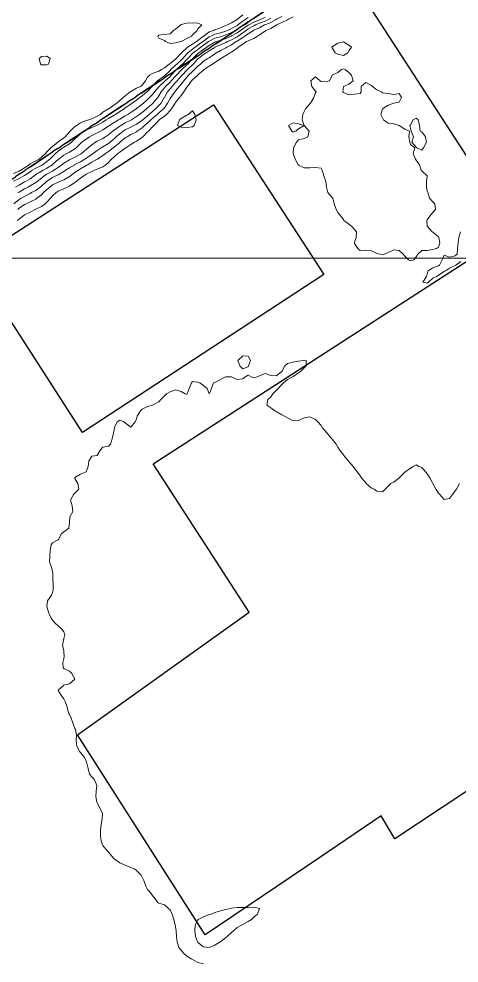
# Model space of a CAD drawing. Header units: centimetres. Extents: x 0 to 642158, y -847 to 649707.
# Drawn here: x 617477.2 to 617516.6, y 620724.4 to 620808.8 of the extents above; entities that cross this region are included whole.
import ezdxf

# ---------------------------------------------------------------- set-up
doc = ezdxf.new("R2010")
doc.units = ezdxf.units.CM
doc.header["$MEASUREMENT"] = 0
doc.linetypes.add('CENTERX2', pattern=[4, 2.5, -0.5, 0.5, -0.5])
doc.layers.add('MEV_grille', color=254, linetype='Continuous', lineweight=9)
doc.layers.add('WAL_topographie 0.5', color=253, linetype='Continuous', lineweight=20)
doc.layers.add('SPW_batiments', color=7, linetype='Continuous')
doc.layers.add('SPW_parcellaire cadastral', color=7, linetype='CENTERX2', lineweight=25, true_color=0xff0542)

# ---------------------------------------------------------------- blocks, each defined once
blk = doc.blocks.new('*U114')
at = {"layer": 'MEV_grille', "transparency": 33554687}
blk.add_lwpolyline([(-1338.461, 0), (1338.461, 0)], dxfattribs=at)
blk = doc.blocks.new('*U115')
at = {"layer": 'MEV_grille', "color": 0, "linetype": 'ByBlock', "lineweight": -2, "transparency": 16777216}
blk.add_blockref('*U114', (0, -1600), dxfattribs=at)

msp = doc.modelspace()

# ---------------------------------------------------------------- linework, layer by layer
at = {"layer": 'SPW_batiments'}
for points in [[(617554.225, 620816.108), (617519.428, 620793.204), (617508.526, 620810.003), (617543.573, 620832.757), (617554.225, 620816.108)], [(617504.512, 620785.92), (617482.913, 620771.8), (617473.029, 620787.149), (617494.627, 620801.101), (617504.512, 620785.92)], [(617544.829, 620781.274), (617552.311, 620786.041), (617556.728, 620788.809), (617564.046, 620777.243), (617552.197, 620769.641), (617562.399, 620754.393), (617525.718, 620730.922), (617524.34, 620733.108), (617521.934, 620736.922), (617519.317, 620741.072), (617510.851, 620735.471), (617509.634, 620737.521), (617504.135, 620733.803), (617493.886, 620726.902), (617482.484, 620744.783), (617497.815, 620755.752), (617489.248, 620769.001), (617533.96, 620797.873), (617544.829, 620781.274)]]:
    msp.add_lwpolyline(points, dxfattribs=at)
at = {"layer": 'SPW_parcellaire cadastral'}
for points in [[(617445.143, 620944.903), (617450.229, 620932.944), (617453.012, 620927.377), (617460.44, 620932.438), (617479.493, 620945.43), (617546.487, 620840.855), (617454.845, 620780.014), (617404.956, 620754.186)], [(617404.956, 620754.186), (617454.845, 620780.014), (617546.487, 620840.855), (617597.653, 620762.022), (617447.371, 620685.97), (617443.362, 620692.406), (617418.115, 620733.491), (617404.956, 620754.186)]]:
    msp.add_lwpolyline(points, dxfattribs=at)
at = {"layer": 'WAL_topographie 0.5'}
for points in [[(617497.25, 620809.148), (617496.795, 620808.75), (617496.75, 620808.721), (617496.25, 620808.44), (617495.903, 620808.25), (617495.75, 620808.194), (617495.25, 620807.995), (617494.75, 620807.791), (617494.668, 620807.75), (617494.25, 620807.623), (617493.763, 620807.25), (617493.75, 620807.24), (617493.25, 620806.848), (617493.123, 620806.75), (617492.75, 620806.527), (617492.312, 620806.25), (617492.25, 620806.206), (617491.783, 620805.75), (617491.75, 620805.709), (617491.314, 620805.25), (617491.25, 620805.194), (617490.75, 620804.8), (617490.678, 620804.75), (617490.25, 620804.408), (617489.978, 620804.25), (617489.75, 620804.122), (617489.25, 620803.927), (617488.922, 620803.75), (617488.75, 620803.566), (617488.553, 620803.25), (617488.25, 620802.864), (617488.112, 620802.75), (617487.75, 620802.586), (617487.25, 620802.291), (617487.197, 620802.25), (617486.75, 620801.919), (617486.569, 620801.75), (617486.25, 620801.479), (617486, 620801.25), (617485.75, 620801.087), (617485.291, 620800.75), (617485.25, 620800.728), (617484.75, 620800.433), (617484.535, 620800.25), (617484.25, 620800.082), (617483.75, 620799.841), (617483.49, 620799.75), (617483.25, 620799.691), (617482.75, 620799.482), (617482.398, 620799.25), (617482.25, 620799.154), (617481.821, 620798.75), (617481.75, 620798.673), (617481.37, 620798.25), (617481.25, 620798.159), (617480.75, 620797.782), (617480.714, 620797.75), (617480.25, 620797.386), (617480.108, 620797.25), (617479.75, 620796.888), (617479.617, 620796.75), (617479.25, 620796.413), (617479.054, 620796.25), (617478.75, 620796.088), (617478.25, 620795.81), (617478.168, 620795.75), (617477.75, 620795.477), (617477.415, 620795.25), (617477.25, 620795.169), (617476.75, 620794.962)], [(617497.75, 620808.911), (617497.536, 620808.75), (617497.25, 620808.58), (617496.811, 620808.25), (617496.75, 620808.207), (617496.25, 620807.938), (617495.875, 620807.75), (617495.75, 620807.699), (617495.25, 620807.529), (617494.75, 620807.404), (617494.398, 620807.25), (617494.25, 620807.183), (617493.75, 620806.799), (617493.692, 620806.75), (617493.25, 620806.426), (617492.992, 620806.25), (617492.75, 620806.083), (617492.329, 620805.75), (617492.25, 620805.665), (617491.896, 620805.25), (617491.75, 620805.101), (617491.36, 620804.75), (617491.25, 620804.649), (617490.83, 620804.25), (617490.75, 620804.164), (617490.316, 620803.75), (617490.25, 620803.689), (617489.75, 620803.335), (617489.639, 620803.25), (617489.25, 620802.863), (617489.154, 620802.75), (617488.75, 620802.301), (617488.69, 620802.25), (617488.25, 620801.89), (617488.049, 620801.75), (617487.75, 620801.524), (617487.374, 620801.25), (617487.25, 620801.168), (617486.75, 620800.831), (617486.642, 620800.75), (617486.25, 620800.497), (617485.868, 620800.25), (617485.75, 620800.18), (617485.25, 620799.889), (617485.039, 620799.75), (617484.75, 620799.561), (617484.25, 620799.276), (617484.19, 620799.25), (617483.75, 620799.068), (617483.25, 620798.832), (617483.116, 620798.75), (617482.75, 620798.507), (617482.457, 620798.25), (617482.25, 620798.055), (617481.928, 620797.75), (617481.75, 620797.609), (617481.25, 620797.314), (617481.157, 620797.25), (617480.75, 620796.96), (617480.523, 620796.75), (617480.25, 620796.489), (617480.009, 620796.25), (617479.75, 620796.034), (617479.355, 620795.75), (617479.25, 620795.69), (617478.75, 620795.447), (617478.433, 620795.25), (617478.25, 620795.122), (617477.75, 620794.783), (617477.689, 620794.75), (617477.25, 620794.526), (617476.75, 620794.273)], [(617499.75, 620808.837), (617499.572, 620808.75), (617499.25, 620808.591), (617498.75, 620808.392), (617498.401, 620808.25), (617498.25, 620808.168), (617497.75, 620807.883), (617497.553, 620807.75), (617497.25, 620807.526), (617496.831, 620807.25), (617496.75, 620807.194), (617496.25, 620806.909), (617495.89, 620806.75), (617495.75, 620806.673), (617495.25, 620806.459), (617494.77, 620806.25), (617494.75, 620806.239), (617494.25, 620805.919), (617493.979, 620805.75), (617493.75, 620805.594), (617493.304, 620805.25), (617493.25, 620805.203), (617492.831, 620804.75), (617492.75, 620804.67), (617492.311, 620804.25), (617492.25, 620804.191), (617491.831, 620803.75), (617491.75, 620803.656), (617491.393, 620803.25), (617491.25, 620803.083), (617490.941, 620802.75), (617490.75, 620802.524), (617490.529, 620802.25), (617490.25, 620801.77), (617490.238, 620801.75), (617489.944, 620801.25), (617489.75, 620801.027), (617489.462, 620800.75), (617489.25, 620800.568), (617488.896, 620800.25), (617488.75, 620800.117), (617488.308, 620799.75), (617488.25, 620799.702), (617487.75, 620799.363), (617487.527, 620799.25), (617487.25, 620799.116), (617486.75, 620798.875), (617486.552, 620798.75), (617486.25, 620798.518), (617485.944, 620798.25), (617485.75, 620798.064), (617485.397, 620797.75), (617485.25, 620797.636), (617484.75, 620797.333), (617484.608, 620797.25), (617484.25, 620797.025), (617483.874, 620796.75), (617483.75, 620796.671), (617483.25, 620796.334), (617483.129, 620796.25), (617482.75, 620796.015), (617482.25, 620795.754), (617482.242, 620795.75), (617481.75, 620795.477), (617481.408, 620795.25), (617481.25, 620795.145), (617480.75, 620794.853), (617480.534, 620794.75), (617480.25, 620794.615), (617479.75, 620794.286), (617479.706, 620794.25), (617479.25, 620793.832), (617479.148, 620793.75), (617478.75, 620793.449), (617478.379, 620793.25), (617478.25, 620793.176), (617477.75, 620792.912), (617477.447, 620792.75), (617477.25, 620792.635), (617476.777, 620792.25)], [(617498.25, 620808.798), (617498.166, 620808.75), (617497.75, 620808.542), (617497.309, 620808.25), (617497.25, 620808.209), (617496.75, 620807.855), (617496.572, 620807.75), (617496.25, 620807.58), (617495.75, 620807.365), (617495.434, 620807.25), (617495.25, 620807.185), (617494.75, 620807.05), (617494.25, 620806.802), (617494.184, 620806.75), (617493.75, 620806.428), (617493.512, 620806.25), (617493.25, 620806.057), (617492.823, 620805.75), (617492.75, 620805.683), (617492.345, 620805.25), (617492.25, 620805.146), (617491.86, 620804.75), (617491.75, 620804.647), (617491.322, 620804.25), (617491.25, 620804.172), (617490.854, 620803.75), (617490.75, 620803.641), (617490.328, 620803.25), (617490.25, 620803.174), (617489.779, 620802.75), (617489.75, 620802.713), (617489.373, 620802.25), (617489.25, 620802.086), (617488.93, 620801.75), (617488.75, 620801.574), (617488.374, 620801.25), (617488.25, 620801.149), (617487.75, 620800.773), (617487.716, 620800.75), (617487.25, 620800.426), (617486.974, 620800.25), (617486.75, 620800.116), (617486.25, 620799.813), (617486.144, 620799.75), (617485.75, 620799.515), (617485.331, 620799.25), (617485.25, 620799.193), (617484.75, 620798.856), (617484.534, 620798.75), (617484.25, 620798.61), (617483.75, 620798.363), (617483.559, 620798.25), (617483.25, 620798.037), (617482.876, 620797.75), (617482.75, 620797.635), (617482.355, 620797.25), (617482.25, 620797.167), (617481.75, 620796.874), (617481.525, 620796.75), (617481.25, 620796.599), (617480.812, 620796.25), (617480.75, 620796.2), (617480.25, 620795.765), (617480.232, 620795.75), (617479.75, 620795.44), (617479.408, 620795.25), (617479.25, 620795.158), (617478.75, 620794.857), (617478.599, 620794.75), (617478.25, 620794.49), (617477.831, 620794.25), (617477.75, 620794.206), (617477.25, 620793.928), (617476.93, 620793.75)], [(617501.75, 620808.969), (617501.341, 620808.75), (617501.25, 620808.701), (617500.75, 620808.457), (617500.282, 620808.25), (617500.25, 620808.23), (617499.75, 620807.939), (617499.325, 620807.75), (617499.25, 620807.701), (617498.75, 620807.358), (617498.566, 620807.25), (617498.25, 620807.041), (617497.75, 620806.828), (617497.602, 620806.75), (617497.25, 620806.532), (617496.853, 620806.25), (617496.75, 620806.163), (617496.25, 620805.82), (617496.12, 620805.75), (617495.75, 620805.504), (617495.297, 620805.25), (617495.25, 620805.219), (617494.75, 620804.873), (617494.551, 620804.75), (617494.25, 620804.554), (617493.814, 620804.25), (617493.75, 620804.199), (617493.25, 620803.771), (617493.226, 620803.75), (617492.75, 620803.323), (617492.681, 620803.25), (617492.3, 620802.75), (617492.25, 620802.675), (617491.988, 620802.25), (617491.75, 620801.929), (617491.61, 620801.75), (617491.25, 620801.32), (617491.206, 620801.25), (617490.879, 620800.75), (617490.75, 620800.6), (617490.421, 620800.25), (617490.25, 620800.101), (617489.788, 620799.75), (617489.75, 620799.714), (617489.295, 620799.25), (617489.25, 620799.195), (617488.826, 620798.75), (617488.75, 620798.671), (617488.313, 620798.25), (617488.25, 620798.191), (617487.75, 620797.84), (617487.586, 620797.75), (617487.25, 620797.54), (617486.796, 620797.25), (617486.75, 620797.217), (617486.25, 620796.862), (617486.097, 620796.75), (617485.75, 620796.446), (617485.528, 620796.25), (617485.25, 620795.957), (617485.002, 620795.75), (617484.75, 620795.557), (617484.25, 620795.342), (617483.997, 620795.25), (617483.75, 620795.152), (617483.25, 620794.887), (617483.035, 620794.75), (617482.75, 620794.533), (617482.362, 620794.25), (617482.25, 620794.157), (617481.75, 620793.824), (617481.574, 620793.75), (617481.25, 620793.588), (617480.75, 620793.373), (617480.558, 620793.25), (617480.25, 620792.956), (617480.06, 620792.75), (617479.75, 620792.393), (617479.59, 620792.25), (617479.25, 620792.014), (617478.75, 620791.775), (617478.695, 620791.75), (617478.25, 620791.501), (617477.75, 620791.256), (617477.74, 620791.25), (617477.25, 620790.886), (617477.081, 620790.75)], [(617500.75, 620808.997), (617500.278, 620808.75), (617500.25, 620808.735), (617499.75, 620808.463), (617499.25, 620808.265), (617499.211, 620808.25), (617498.75, 620807.998), (617498.25, 620807.762), (617498.228, 620807.75), (617497.75, 620807.446), (617497.452, 620807.25), (617497.25, 620807.117), (617496.75, 620806.796), (617496.664, 620806.75), (617496.25, 620806.463), (617495.816, 620806.25), (617495.75, 620806.211), (617495.25, 620805.946), (617494.892, 620805.75), (617494.75, 620805.655), (617494.25, 620805.317), (617494.143, 620805.25), (617493.75, 620804.991), (617493.473, 620804.75), (617493.25, 620804.546), (617492.949, 620804.25), (617492.75, 620804.07), (617492.414, 620803.75), (617492.25, 620803.579), (617491.973, 620803.25), (617491.75, 620802.96), (617491.575, 620802.75), (617491.25, 620802.347), (617491.17, 620802.25), (617490.809, 620801.75), (617490.75, 620801.658), (617490.536, 620801.25), (617490.25, 620800.84), (617490.173, 620800.75), (617489.75, 620800.38), (617489.6, 620800.25), (617489.25, 620799.938), (617489.045, 620799.75), (617488.75, 620799.472), (617488.479, 620799.25), (617488.25, 620799.04), (617487.818, 620798.75), (617487.75, 620798.699), (617487.25, 620798.443), (617486.906, 620798.25), (617486.75, 620798.148), (617486.272, 620797.75), (617486.25, 620797.733), (617485.75, 620797.312), (617485.67, 620797.25), (617485.25, 620796.93), (617484.982, 620796.75), (617484.75, 620796.565), (617484.26, 620796.25), (617484.25, 620796.244), (617483.75, 620795.965), (617483.368, 620795.75), (617483.25, 620795.682), (617482.75, 620795.368), (617482.553, 620795.25), (617482.25, 620795.035), (617481.838, 620794.75), (617481.75, 620794.687), (617481.25, 620794.403), (617480.878, 620794.25), (617480.75, 620794.197), (617480.25, 620793.935), (617480.007, 620793.75), (617479.75, 620793.53), (617479.448, 620793.25), (617479.25, 620793.049), (617478.853, 620792.75), (617478.75, 620792.677), (617478.25, 620792.415), (617477.892, 620792.25), (617477.75, 620792.18), (617477.25, 620791.853), (617477.14, 620791.75)], [(617499.25, 620808.901), (617498.882, 620808.75), (617498.75, 620808.694), (617498.25, 620808.49), (617497.79, 620808.25), (617497.75, 620808.226), (617497.25, 620807.883), (617497.066, 620807.75), (617496.75, 620807.525), (617496.25, 620807.266), (617496.213, 620807.25), (617495.75, 620807.029), (617495.25, 620806.859), (617494.889, 620806.75), (617494.75, 620806.692), (617494.25, 620806.394), (617494.047, 620806.25), (617493.75, 620806.043), (617493.331, 620805.75), (617493.25, 620805.685), (617492.782, 620805.25), (617492.75, 620805.216), (617492.328, 620804.75), (617492.25, 620804.675), (617491.792, 620804.25), (617491.75, 620804.206), (617491.328, 620803.75), (617491.25, 620803.663), (617490.86, 620803.25), (617490.75, 620803.133), (617490.359, 620802.75), (617490.25, 620802.615), (617489.959, 620802.25), (617489.75, 620801.894), (617489.647, 620801.75), (617489.25, 620801.268), (617489.232, 620801.25), (617488.75, 620800.827), (617488.655, 620800.75), (617488.25, 620800.42), (617488.025, 620800.25), (617487.75, 620800.044), (617487.294, 620799.75), (617487.25, 620799.726), (617486.75, 620799.478), (617486.361, 620799.25), (617486.25, 620799.181), (617485.75, 620798.831), (617485.639, 620798.75), (617485.25, 620798.421), (617484.989, 620798.25), (617484.75, 620798.098), (617484.25, 620797.851), (617484.086, 620797.75), (617483.75, 620797.517), (617483.422, 620797.25), (617483.25, 620797.111), (617482.844, 620796.75), (617482.75, 620796.685), (617482.25, 620796.408), (617481.895, 620796.25), (617481.75, 620796.186), (617481.25, 620795.883), (617481.085, 620795.75), (617480.75, 620795.497), (617480.373, 620795.25), (617480.25, 620795.183), (617479.75, 620794.902), (617479.498, 620794.75), (617479.25, 620794.554), (617478.878, 620794.25), (617478.75, 620794.147), (617478.25, 620793.85), (617478.059, 620793.75), (617477.75, 620793.583), (617477.25, 620793.304), (617477.153, 620793.25)], [(617491.722, 620806.75), (617491.25, 620806.63), (617490.75, 620806.583), (617490.346, 620806.75), (617490.25, 620806.859), (617489.75, 620807.062), (617489.656, 620807.25), (617489.75, 620807.338), (617490.25, 620807.393), (617490.75, 620807.438), (617491.062, 620807.75), (617491.25, 620807.867), (617491.711, 620808.25), (617491.75, 620808.268), (617492.25, 620808.398), (617492.75, 620808.426), (617493.25, 620808.407), (617493.594, 620808.25), (617493.25, 620807.898), (617493.188, 620807.75), (617492.75, 620807.357), (617492.665, 620807.25), (617492.25, 620807.026), (617491.75, 620806.756), (617491.722, 620806.75)], [(617506.25, 620805.519), (617506.641, 620805.75), (617506.75, 620805.917), (617506.988, 620806.25), (617506.75, 620806.422), (617506.25, 620806.726), (617505.75, 620806.605), (617505.25, 620806.272), (617505.204, 620806.25), (617505.25, 620806.187), (617505.519, 620805.75), (617505.75, 620805.639), (617506.25, 620805.519)], [(617479.885, 620804.75), (617479.75, 620804.678), (617479.25, 620804.691), (617479.175, 620804.75), (617479.043, 620805.25), (617479.25, 620805.416), (617479.75, 620805.446), (617480.041, 620805.25), (617479.885, 620804.75)], [(617512.25, 620787.15), (617512.55, 620787.25), (617512.75, 620787.5), (617512.893, 620787.75), (617513.25, 620788.062), (617513.75, 620788.083), (617514.25, 620788.173), (617514.583, 620788.25), (617514.75, 620788.375), (617514.886, 620788.75), (617514.778, 620789.25), (617514.75, 620789.288), (617514.25, 620789.704), (617514.187, 620789.75), (617513.75, 620790.25), (617513.75, 620790.25), (617513.697, 620790.75), (617513.75, 620790.827), (617514.073, 620791.25), (617514.25, 620791.481), (617514.483, 620791.75), (617514.438, 620792.25), (617514.25, 620792.417), (617513.95, 620792.75), (617513.788, 620793.25), (617513.75, 620793.417), (617513.687, 620793.75), (617513.687, 620794.25), (617513.75, 620794.75), (617513.25, 620795.187), (617513.194, 620795.25), (617513.068, 620795.75), (617512.75, 620796.139), (617512.7, 620796.25), (617512.485, 620796.75), (617512.625, 620797.25), (617512.25, 620797.55), (617512.202, 620797.75), (617512.103, 620798.25), (617512.15, 620798.75), (617511.75, 620798.917), (617511.25, 620799.25), (617511.25, 620799.25), (617510.75, 620799.4), (617510.25, 620799.464), (617509.85, 620799.75), (617509.75, 620799.95), (617509.6, 620800.25), (617509.75, 620800.75), (617509.75, 620800.75), (617510.25, 620801.062), (617510.75, 620801.25), (617510.75, 620801.25), (617511.25, 620801.333), (617511.459, 620801.75), (617511.25, 620802.107), (617510.75, 620802.019), (617510.25, 620802.107), (617509.75, 620802.179), (617509.65, 620802.25), (617509.25, 620802.432), (617508.861, 620802.75), (617508.75, 620802.841), (617508.25, 620803.083), (617507.85, 620802.75), (617507.85, 620802.25), (617507.75, 620802.125), (617507.25, 620802.068), (617506.75, 620801.981), (617506.25, 620802.194), (617506.194, 620802.25), (617506.25, 620802.75), (617506.25, 620802.75), (617506.75, 620802.95), (617507.125, 620803.25), (617506.969, 620803.75), (617506.75, 620804), (617506.4, 620804.25), (617506.25, 620804.321), (617506.083, 620804.25), (617505.75, 620803.977), (617505.25, 620803.75), (617505.25, 620803.75), (617505, 620803.25), (617504.75, 620803.159), (617504.25, 620803.188), (617504.167, 620803.25), (617503.75, 620803.607), (617503.333, 620803.25), (617503.417, 620802.75), (617503.75, 620802.321), (617503.806, 620802.25), (617503.75, 620802.179), (617503.619, 620801.75), (617503.304, 620801.25), (617503.25, 620801.185), (617502.85, 620800.75), (617502.75, 620800.5), (617502.636, 620800.25), (617502.568, 620799.75), (617502.75, 620799.25), (617502.75, 620799.25), (617503.194, 620798.75), (617503.062, 620798.25), (617502.75, 620798.083), (617502.25, 620797.977), (617502.071, 620797.75), (617501.803, 620797.25), (617501.774, 620796.75), (617501.934, 620796.25), (617502.214, 620795.75), (617502.25, 620795.694), (617502.75, 620795.478), (617503.25, 620795.47), (617503.75, 620795.5), (617504.25, 620795.432), (617504.341, 620795.25), (617504.5, 620794.75), (617504.678, 620794.25), (617504.75, 620793.75), (617504.75, 620793.75), (617504.857, 620793.25), (617505.25, 620792.827), (617505.298, 620792.75), (617505.43, 620792.25), (617505.607, 620791.75), (617505.75, 620791.464), (617505.938, 620791.25), (617506.25, 620790.834), (617506.278, 620790.75), (617506.75, 620790.423), (617506.987, 620790.25), (617507.25, 620789.956), (617507.409, 620789.75), (617507.406, 620789.25), (617507.25, 620788.833), (617507.226, 620788.75), (617507.25, 620788.688), (617507.542, 620788.25), (617507.75, 620788.083), (617508.25, 620788.117), (617508.75, 620788.05), (617509.25, 620787.821), (617509.55, 620787.75), (617509.75, 620787.687), (617509.917, 620787.75), (617510.25, 620787.883), (617510.75, 620788.125), (617511.25, 620788.083), (617511.583, 620787.75), (617511.75, 620787.583), (617512.083, 620787.25), (617512.25, 620787.15)], [(617492.75, 620799.142), (617492.902, 620799.25), (617493.073, 620799.75), (617492.956, 620800.25), (617492.75, 620800.554), (617492.382, 620800.25), (617492.25, 620800.189), (617491.75, 620799.873), (617491.605, 620799.75), (617491.408, 620799.25), (617491.75, 620799.099), (617492.25, 620799.064), (617492.75, 620799.142)], [(617501.75, 620798.659), (617502, 620798.75), (617502.25, 620798.95), (617502.75, 620799.25), (617502.25, 620799.4), (617501.75, 620799.5), (617501.333, 620799.25), (617501.639, 620798.75), (617501.75, 620798.659)], [(617513.25, 620797.044), (617513.417, 620797.25), (617513.67, 620797.75), (617513.6, 620798.25), (617513.25, 620798.687), (617513.125, 620798.75), (617513.066, 620799.25), (617512.95, 620799.75), (617512.75, 620799.908), (617512.5, 620799.75), (617512.25, 620799.321), (617512.194, 620799.25), (617512.25, 620799), (617512.322, 620798.75), (617512.528, 620798.25), (617512.375, 620797.75), (617512.75, 620797.321), (617512.812, 620797.25), (617513.25, 620797.044)], [(617516.721, 620789.75), (617516.575, 620789.25), (617516.519, 620788.75), (617516.45, 620788.25), (617516.417, 620787.75), (617516.25, 620787.596), (617515.75, 620787.481), (617515.25, 620787.65), (617515.096, 620787.25), (617514.833, 620786.75), (617514.75, 620786.691), (617514.25, 620786.533), (617513.844, 620786.25), (617513.75, 620786), (617513.679, 620785.75), (617513.35, 620785.25), (617513.75, 620785.155), (617513.861, 620785.25), (617514.25, 620785.591), (617514.611, 620785.75), (617514.75, 620785.875), (617515.25, 620786.201), (617515.369, 620786.25), (617515.75, 620786.5), (617516.25, 620786.725), (617516.3, 620786.75), (617516.75, 620787.096)], [(617516.625, 620767.25), (617516.375, 620766.75), (617516.25, 620766.583), (617516, 620766.25), (617515.75, 620765.917), (617515.25, 620765.821), (617514.875, 620766.25), (617514.75, 620766.393), (617514.523, 620766.75), (617514.25, 620767.25), (617514.25, 620767.25), (617513.977, 620767.75), (617513.75, 620768.107), (617513.625, 620768.25), (617513.25, 620768.679), (617513, 620768.75), (617512.75, 620768.917), (617512.5, 620768.75), (617512.25, 620768.625), (617511.75, 620768.25), (617511.75, 620768.25), (617511.25, 620767.75), (617511.25, 620767.75), (617510.75, 620767.375), (617510.5, 620767.25), (617510.25, 620767), (617510, 620766.75), (617509.75, 620766.5), (617509.25, 620766.55), (617509, 620766.75), (617508.75, 620766.841), (617508.3, 620767.25), (617508.25, 620767.296), (617507.865, 620767.75), (617507.75, 620767.917), (617507.5, 620768.25), (617507.25, 620768.583), (617507.135, 620768.75), (617506.75, 620769.204), (617506.714, 620769.25), (617506.286, 620769.75), (617506.25, 620769.796), (617505.893, 620770.25), (617505.75, 620770.5), (617505.607, 620770.75), (617505.25, 620771.204), (617505.214, 620771.25), (617504.786, 620771.75), (617504.75, 620771.796), (617504.365, 620772.25), (617504.25, 620772.417), (617503.977, 620772.75), (617503.75, 620772.977), (617503.25, 620773.214), (617502.75, 620773.125), (617502.25, 620772.875), (617501.75, 620772.85), (617501.25, 620773.107), (617501, 620773.25), (617500.75, 620773.393), (617500.25, 620773.679), (617500.125, 620773.75), (617499.75, 620774), (617499.417, 620774.25), (617499.51, 620774.75), (617499.75, 620774.981), (617499.939, 620775.25), (617500.25, 620775.561), (617500.425, 620775.75), (617500.75, 620776.101), (617500.899, 620776.25), (617501.25, 620776.546), (617501.641, 620776.75), (617501.75, 620776.814), (617502.25, 620777.132), (617502.405, 620777.25), (617502.75, 620777.587), (617502.925, 620777.75), (617502.917, 620778.25), (617502.75, 620778.266), (617502.65, 620778.25), (617502.25, 620778.183), (617501.75, 620778.089), (617501.25, 620777.979), (617501.021, 620777.75), (617500.75, 620777.25), (617500.75, 620777.25), (617500.25, 620776.861), (617499.75, 620776.897), (617499.25, 620777.068), (617498.75, 620776.865), (617498.45, 620776.75), (617498.25, 620776.691), (617498.05, 620776.75), (617497.75, 620776.917), (617497.45, 620776.75), (617497.25, 620776.607), (617496.75, 620776.55), (617496.321, 620776.75), (617496.25, 620776.776), (617495.75, 620776.794), (617495.65, 620776.75), (617495.25, 620776.528), (617494.75, 620776.275), (617494.65, 620776.25), (617494.45, 620775.75), (617494.25, 620775.25), (617494.25, 620775.25), (617494.25, 620775.25), (617494.083, 620775.75), (617493.75, 620776), (617493.417, 620776.25), (617493.25, 620776.317), (617492.75, 620776.361), (617492.667, 620776.25), (617492.472, 620775.75), (617492.296, 620775.25), (617492.25, 620775.204), (617492.107, 620775.25), (617491.75, 620775.459), (617491.25, 620775.607), (617490.75, 620775.43), (617490.45, 620775.25), (617490.25, 620775.083), (617489.934, 620774.75), (617489.75, 620774.544), (617489.25, 620774.278), (617489.188, 620774.25), (617488.75, 620774.129), (617488.25, 620773.896), (617488.104, 620773.75), (617487.801, 620773.25), (617487.75, 620773.028), (617487.646, 620772.75), (617487.25, 620772.275), (617486.75, 620772.662), (617486.613, 620772.75), (617486.25, 620772.904), (617486.015, 620772.75), (617485.794, 620772.25), (617485.75, 620772.05), (617485.7, 620771.75), (617485.576, 620771.25), (617485.438, 620770.75), (617485.25, 620770.573), (617484.75, 620770.5), (617484.528, 620770.25), (617484.25, 620769.75), (617484.25, 620769.75), (617483.75, 620769.7), (617483.485, 620769.25), (617483.446, 620768.75), (617483.25, 620768.3), (617483.194, 620768.25), (617482.75, 620768.068), (617482.25, 620767.774), (617482.233, 620767.75), (617482.25, 620767.688), (617482.519, 620767.25), (617482.594, 620766.75), (617482.25, 620766.383), (617482.125, 620766.25), (617481.838, 620765.75), (617482, 620765.25), (617482.068, 620764.75), (617481.783, 620764.25), (617481.75, 620763.75), (617481.75, 620763.749), (617481.694, 620763.25), (617481.25, 620762.917), (617481.05, 620762.75), (617480.792, 620762.25), (617480.75, 620762.219), (617480.25, 620761.942), (617480.118, 620761.75), (617480.023, 620761.25), (617480.015, 620760.75), (617479.964, 620760.25), (617480.15, 620759.75), (617480.25, 620759.375), (617480.271, 620759.25), (617480.269, 620758.75), (617480.315, 620758.25), (617480.292, 620757.75), (617480.25, 620757.5), (617480.143, 620757.25), (617479.783, 620756.75), (617479.75, 620756.25), (617479.893, 620755.75), (617480.083, 620755.25), (617480.25, 620755.017), (617480.485, 620754.75), (617480.75, 620754.513), (617481.044, 620754.25), (617481.25, 620753.981), (617481.347, 620753.75), (617481.25, 620753.375), (617481.218, 620753.25), (617481.125, 620752.75), (617481.25, 620752.313), (617481.264, 620752.25), (617481.278, 620751.75), (617481.25, 620751.607), (617481.164, 620751.25), (617481.204, 620750.75), (617481.25, 620750.706), (617481.75, 620750.452), (617481.974, 620750.25), (617482.235, 620749.75), (617481.75, 620749.327), (617481.321, 620749.25), (617481.25, 620749.227), (617480.75, 620748.775), (617480.742, 620748.75), (617480.75, 620748.726), (617481.036, 620748.25), (617481.25, 620747.982), (617481.368, 620747.75), (617481.543, 620747.25), (617481.681, 620746.75), (617481.75, 620746.595), (617481.9, 620746.25), (617482.103, 620745.75), (617482.25, 620745.344), (617482.286, 620745.25), (617482.38, 620744.75), (617482.363, 620744.25), (617482.406, 620743.75), (617482.701, 620743.25), (617482.75, 620743.189), (617483.09, 620742.75), (617483.25, 620742.417), (617483.325, 620742.25), (617483.417, 620741.75), (617483.551, 620741.25), (617483.75, 620741.012), (617484.012, 620740.75), (617484.202, 620740.25), (617484.159, 620739.75), (617484.113, 620739.25), (617484.21, 620738.75), (617484.25, 620738.691), (617484.484, 620738.25), (617484.703, 620737.75), (617484.693, 620737.25), (617484.598, 620736.75), (617484.54, 620736.25), (617484.522, 620735.75), (617484.592, 620735.25), (617484.75, 620734.88), (617484.831, 620734.75), (617485.25, 620734.279), (617485.282, 620734.25), (617485.689, 620733.75), (617485.75, 620733.687), (617486.25, 620733.336), (617486.466, 620733.25), (617486.75, 620733.128), (617487.25, 620732.905), (617487.607, 620732.75), (617487.75, 620732.642), (617488.155, 620732.25), (617488.25, 620732.05), (617488.414, 620731.75), (617488.599, 620731.25), (617488.75, 620730.954), (617488.923, 620730.75), (617489.25, 620730.325), (617489.315, 620730.25), (617489.691, 620729.75), (617489.75, 620729.708), (617490.25, 620729.579), (617490.607, 620729.25), (617490.75, 620729.111), (617490.933, 620728.75), (617491.1, 620728.25), (617491.218, 620727.75), (617491.25, 620727.635), (617491.293, 620727.25), (617491.344, 620726.75), (617491.392, 620726.25), (617491.551, 620725.75), (617491.75, 620725.517), (617491.967, 620725.25), (617492.25, 620724.99), (617492.637, 620724.75), (617492.75, 620724.681), (617493.25, 620724.421), (617493.75, 620724.311)], [(617497.75, 620777.679), (617497.775, 620777.75), (617497.953, 620778.25), (617497.75, 620778.625), (617497.25, 620778.65), (617496.813, 620778.25), (617496.985, 620777.75), (617497.25, 620777.5), (617497.75, 620777.679)], [(617494.75, 620725.954), (617495.241, 620726.25), (617495.25, 620726.257), (617495.75, 620726.656), (617495.872, 620726.75), (617496.25, 620727.101), (617496.422, 620727.25), (617496.75, 620727.535), (617497.132, 620727.75), (617497.25, 620727.827), (617497.75, 620728.081), (617498.037, 620728.25), (617498.25, 620728.459), (617498.559, 620728.75), (617498.75, 620729.237), (617498.756, 620729.25), (617498.75, 620729.259), (617498.25, 620729.368), (617497.75, 620729.325), (617497.25, 620729.336), (617496.75, 620729.324), (617496.25, 620729.261), (617496.182, 620729.25), (617495.75, 620729.153), (617495.25, 620729.035), (617494.75, 620728.876), (617494.441, 620728.75), (617494.25, 620728.698), (617493.75, 620728.51), (617493.265, 620728.25), (617493.25, 620728.241), (617492.986, 620727.75), (617492.966, 620727.25), (617493.029, 620726.75), (617493.218, 620726.25), (617493.25, 620726.21), (617493.75, 620725.814), (617494.25, 620725.765), (617494.75, 620725.954)]]:
    msp.add_lwpolyline(points, dxfattribs=at)

# ---------------------------------------------------------------- block references
at = {"layer": 'MEV_grille', "transparency": 33554687}
msp.add_blockref('*U115', (616669.481, 622387.381), dxfattribs=at)

doc.saveas('drawing.dxf')
